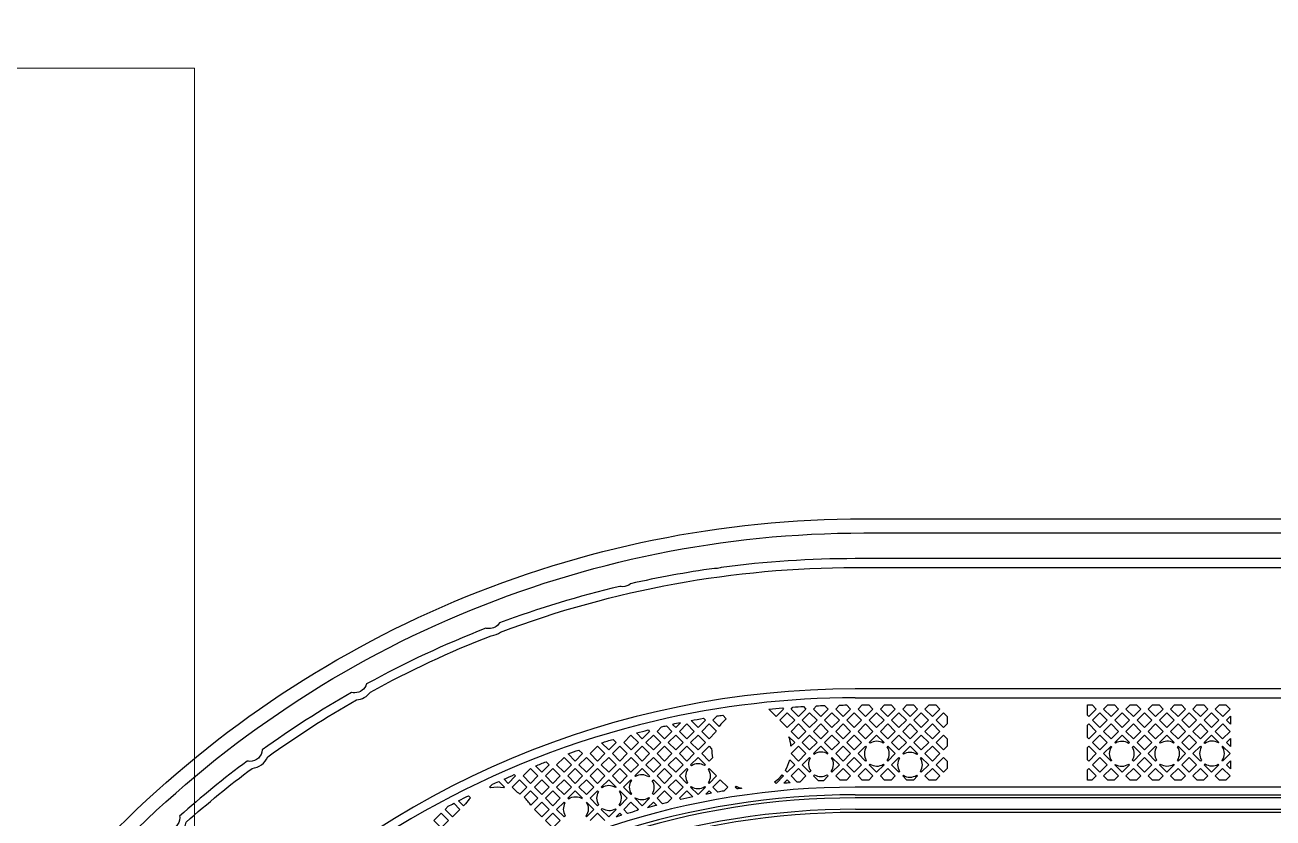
# Model space of a CAD drawing. Extents: x 3664 to 3837, y -413 to -292.
# Drawn here: x 3788.28 to 3806.16, y -324.83 to -313.47 of the extents above; entities that cross this region are included whole.
import ezdxf

# ---------------------------------------------------------------- set-up
doc = ezdxf.new("R2010")
doc.units = 0
doc.layers.add('gbr-dxf_layer0', color=7, linetype='Continuous')
doc.layers.add('gbr-outline-dxf_layer1', color=2, linetype='Continuous')
doc.layers.add('備註', color=1, linetype='Continuous', lineweight=9)
doc.styles.get("Standard").update_dxf_attribs({"font": 'PMingLiU.ttf'})
doc.dimstyles.get("Standard").update_dxf_attribs({"dimtxt": 1, "dimasz": 0.5, "dimexe": 0.18, "dimexo": 0.0625, "dimgap": 0.09, "dimtad": 0, "dimzin": 0, "dimdsep": 46, "dimtxsty": 'Standard', "dimcen": 0.09, "dimadec": 0, "dimazin": 0, "dimtfac": 1, "dimtdec": 4, "dimtofl": 0, "dimtmove": 0, "dimatfit": 3, "dimfxl": 1, "dimtolj": 1, "dimtzin": 0, "dimarcsym": 0})

msp = doc.modelspace()

# ---------------------------------------------------------------- linework, layer by layer
at = {"layer": 'gbr-dxf_layer0'}
for p, q in [((3805.489, -323.431), (3805.546, -323.374)), ((3805.546, -323.488), (3805.489, -323.431)), ((3805.546, -323.374), (3805.546, -323.488)), ((3805.489, -323.751), (3805.546, -323.693)), ((3805.546, -323.808), (3805.489, -323.751)), ((3805.546, -323.693), (3805.546, -323.808)), ((3805.489, -324.07), (3805.546, -324.013)), ((3805.546, -324.013), (3805.546, -324.127)), ((3805.546, -324.127), (3805.489, -324.07)), ((3818.003, -324.391), (3800.174, -324.391))]:
    msp.add_line(p, q, dxfattribs=at)
at = {"layer": 'gbr-dxf_layer0', "color": 1}
for p, q in [((3818.001, -324.544), (3800.174, -324.544)), ((3800.175, -324.499), (3818.001, -324.499)), ((3800.176, -324.708), (3818.044, -324.708)), ((3818.045, -324.753), (3800.174, -324.753))]:
    msp.add_line(p, q, dxfattribs=at)
at = {"layer": 'gbr-dxf_layer0', "linetype": 'Continuous'}
for points in [[(3739.213, -329.411), (3739.213, -321.546, -0.414216), (3740.01, -320.749), (3771.018, -320.749, -0.202307), (3781.688, -325.251, 0.202311), (3782.908, -325.766), (3788.408, -325.766, 0.202315), (3789.628, -325.251, -0.202307), (3800.298, -320.749), (3821.83, -320.749, -0.414217), (3822.626, -321.546), (3822.626, -324.478)], [(3821.66, -321.117), (3800.173, -321.117, 0.033096), (3798.256, -321.244, -0.105831), (3798.184, -321.259, -0.037598), (3798.157, -321.257, 0.021035), (3796.955, -321.478, -0.17451), (3796.842, -321.519, -0.05845), (3796.801, -321.514, 0.03098), (3795.08, -322.039, -0.254803), (3794.931, -322.12, -0.066912), (3794.884, -322.114, 0.032461), (3793.177, -322.912, -0.33044), (3793.007, -323.039, -0.06382), (3792.962, -323.033, 0.026194), (3791.683, -323.856, -0.39372), (3791.506, -324.021, -0.058461), (3791.465, -324.017, 0.021471), (3790.499, -324.806, -0.028786), (3790.501, -324.827, -0.414223), (3790.323, -325.004, -0.052153)], [(3739.719, -322.115), (3739.719, -321.548, -0.377394), (3739.986, -321.244), (3770.894, -321.244, -0.202308), (3781.209, -325.596, 0.202304), (3782.784, -326.261), (3788.284, -326.261, 0.118898), (3789.286, -326.019, 0.264777), (3789.524, -325.877, 0.049743), (3789.858, -325.596, -0.012228), (3790.362, -325.104, 0.308379), (3790.595, -324.892, -0.021115), (3791.536, -324.122, 0.268033), (3791.762, -323.956, -0.026221), (3793.032, -323.14, 0.214143), (3793.232, -323.028, -0.03315), (3794.961, -322.221, 0.130853), (3795.095, -322.17, -0.090345), (3800.174, -321.244), (3821.478, -321.244)], [(3820.193, -322.147), (3820.193, -322.744, -0.414254), (3820.143, -322.794), (3819.781, -322.794), (3819.781, -322.842), (3819.453, -322.842), (3819.453, -322.794), (3819.418, -322.794, 0.064068), (3819.205, -322.822, 0.013699), (3819.053, -322.866, 0.036904), (3819.019, -322.863, 0.080213), (3818.947, -322.875, 0.02431), (3818.686, -322.984), (3800.174, -322.984, 0.202298), (3791.105, -326.81, -0.202305), (3788.284, -328), (3782.784, -328, -0.202305), (3779.963, -326.81, 0.202298), (3770.894, -322.984), (3742.709, -322.984)], [(3800.175, -323.111), (3818.715, -323.111, -0.020329), (3818.922, -323.02)], [(3799.575, -323.91), (3799.581, -323.916, -0.155086), (3799.683, -323.884, -0.149932), (3799.783, -323.914)], [(3798.456, -324.39), (3798.468, -324.378, 0.038713), (3798.551, -324.406)], [(3796.058, -324.55), (3796.068, -324.56, -0.156658), (3796.172, -324.527, -0.140555), (3796.266, -324.554)], [(3797.849, -324.53, 0.003932), (3797.675, -324.568), (3797.657, -324.55)], [(3798.551, -324.406, 0.001571), (3798.482, -324.416), (3798.456, -324.39)], [(3796.321, -324.607, -0.14615), (3796.35, -324.705, -0.156657), (3796.316, -324.808)]]:
    msp.add_lwpolyline(points, format="xyb", dxfattribs=at)
for points in [[(3798.939, -323.274, -0.003928), (3799.133, -323.256), (3799.147, -323.271), (3799.042, -323.377)], [(3799.255, -323.271), (3799.282, -323.245, -0.003028), (3799.431, -323.235), (3799.467, -323.271), (3799.361, -323.377)], [(3799.575, -323.271), (3799.621, -323.225, -0.002344), (3799.736, -323.22), (3799.787, -323.271), (3799.681, -323.377)], [(3799.895, -323.271), (3799.951, -323.215, -0.001994), (3800.049, -323.213), (3800.107, -323.271), (3800.001, -323.377)], [(3797.823, -323.437, -0.003672), (3798.002, -323.404), (3798.029, -323.431), (3797.923, -323.537)], [(3797.976, -323.591), (3798.082, -323.485), (3798.184, -323.586, 0.00871), (3798.175, -323.604), (3798.082, -323.697)], [(3798.136, -323.431), (3798.196, -323.371, -0.00165), (3798.276, -323.359), (3798.328, -323.411, 0.06608), (3798.225, -323.52)], [(3797.041, -323.614, -0.003523), (3797.21, -323.571), (3797.229, -323.591), (3797.123, -323.697)], [(3797.337, -323.591), (3797.402, -323.526, -0.00141), (3797.469, -323.511), (3797.549, -323.591), (3797.443, -323.697)], [(3800.374, -323.751), (3800.48, -323.645), (3800.586, -323.751), (3800.576, -323.76, 0.290821), (3800.386, -323.762)], [(3803.891, -323.751), (3803.997, -323.645), (3804.103, -323.751), (3804.089, -323.764, 0.288713), (3803.9, -323.759)], [(3804.53, -323.751), (3804.636, -323.645), (3804.742, -323.751), (3804.733, -323.759, 0.291941), (3804.542, -323.762)], [(3805.17, -323.751), (3805.276, -323.645), (3805.381, -323.751), (3805.375, -323.757, 0.296233), (3805.182, -323.763)], [(3796.542, -323.755, -0.003444), (3796.706, -323.706), (3796.75, -323.751), (3796.644, -323.857)], [(3797.976, -323.91), (3798.082, -323.804), (3798.118, -323.84, 0.057189), (3798.13, -323.969), (3798.082, -324.016)], [(3800.214, -323.91), (3800.32, -323.804), (3800.332, -323.816, 0.286687), (3800.332, -324.005), (3800.32, -324.016)], [(3800.631, -323.813), (3800.64, -323.804), (3800.746, -323.91), (3800.64, -324.016), (3800.632, -324.008, 0.145303), (3800.661, -323.911, 0.147045)], [(3800.854, -323.91), (3800.96, -323.804), (3801.066, -323.91), (3801.055, -323.921, 0.293523), (3800.863, -323.92)], [(3803.731, -323.91), (3803.837, -323.804), (3803.844, -323.811, 0.307289), (3803.842, -324.011), (3803.837, -324.016)], [(3804.142, -323.819), (3804.157, -323.804), (3804.263, -323.91), (3804.157, -324.016), (3804.143, -324.003, 0.134622), (3804.168, -323.912, 0.138333)], [(3804.37, -323.91), (3804.476, -323.804), (3804.489, -323.817, 0.284442), (3804.489, -324.004), (3804.476, -324.016)], [(3804.788, -323.812), (3804.796, -323.804), (3804.902, -323.91), (3804.796, -324.016), (3804.788, -324.009, 0.146884), (3804.818, -323.911, 0.147574)], [(3805.01, -323.91), (3805.116, -323.804), (3805.13, -323.818, 0.276747), (3805.131, -324.001), (3805.116, -324.016)], [(3805.429, -324.01, 0.308645), (3805.43, -323.809), (3805.435, -323.804), (3805.541, -323.91), (3805.435, -324.016)], [(3796.061, -323.913, -0.003366), (3796.218, -323.859), (3796.27, -323.91), (3796.164, -324.016)], [(3797.817, -324.07), (3797.923, -323.964), (3798.029, -324.07), (3798.016, -324.082, 0.284501), (3797.829, -324.083)], [(3799.415, -324.07), (3799.521, -323.964), (3799.529, -323.973, 0.287105), (3799.536, -324.161), (3799.521, -324.176)], [(3799.829, -324.164, 0.298123), (3799.836, -323.969), (3799.841, -323.964), (3799.947, -324.07), (3799.841, -324.176)], [(3800.694, -324.07), (3800.8, -323.964), (3800.809, -323.973, 0.296345), (3800.809, -324.167), (3800.8, -324.176)], [(3801.108, -324.165, 0.289042), (3801.109, -323.975), (3801.12, -323.964), (3801.226, -324.07), (3801.12, -324.176)], [(3795.595, -324.087, -0.003315), (3795.748, -324.027), (3795.791, -324.07), (3795.685, -324.176)], [(3797.017, -324.23), (3797.123, -324.124), (3797.229, -324.23), (3797.216, -324.244, 0.288766), (3797.026, -324.239)], [(3797.657, -324.23), (3797.763, -324.124), (3797.775, -324.136, 0.290763), (3797.772, -324.327), (3797.763, -324.336)], [(3798.071, -324.135), (3798.082, -324.124), (3798.188, -324.23), (3798.082, -324.336), (3798.074, -324.328, 0.140402), (3798.101, -324.234, 0.148097)], [(3799.255, -324.23), (3799.361, -324.124), (3799.467, -324.23), (3799.38, -324.317, 0.000859), (3799.344, -324.32)], [(3799.895, -324.23), (3800.001, -324.124), (3800.107, -324.23), (3800.047, -324.29, 0.002027), (3799.956, -324.291)], [(3800.374, -324.07), (3800.385, -324.06, 0.294529), (3800.577, -324.062), (3800.586, -324.07), (3800.48, -324.176)], [(3803.891, -324.07), (3803.897, -324.064, 0.296586), (3804.091, -324.059), (3804.103, -324.07), (3803.997, -324.176)], [(3804.53, -324.07), (3804.542, -324.059, 0.293398), (3804.734, -324.062), (3804.742, -324.07), (3804.636, -324.176)], [(3805.17, -324.07), (3805.184, -324.056, 0.289042), (3805.373, -324.062), (3805.382, -324.07), (3805.276, -324.176)], [(3794.939, -324.39), (3794.979, -324.35, -0.002036), (3795.07, -324.309), (3795.151, -324.39), (3795.142, -324.4, 0.084058), (3794.952, -324.402)], [(3795.145, -324.276, -0.003255), (3795.292, -324.211), (3795.311, -324.23), (3795.205, -324.336)], [(3795.259, -324.39), (3795.365, -324.284), (3795.471, -324.39), (3795.372, -324.489, 0.018032), (3795.337, -324.468)], [(3796.538, -324.39), (3796.644, -324.284), (3796.75, -324.39), (3796.743, -324.396, 0.299855), (3796.548, -324.4)], [(3796.857, -324.39), (3796.963, -324.284), (3796.97, -324.291, 0.306679), (3796.969, -324.49), (3796.963, -324.496)], [(3797.268, -324.299), (3797.283, -324.284), (3797.389, -324.39), (3797.283, -324.496), (3797.27, -324.483, 0.134942), (3797.295, -324.392, 0.138598)], [(3798.136, -324.39), (3798.242, -324.284), (3798.348, -324.39), (3798.292, -324.446, 0.001916), (3798.207, -324.461)], [(3799.02, -324.315, 0.066084), (3799.129, -324.212), (3799.147, -324.23), (3799.042, -324.336)], [(3799.575, -324.23), (3799.591, -324.214, 0.27316), (3799.772, -324.215), (3799.787, -324.23), (3799.719, -324.298, 0.001633), (3799.646, -324.301)], [(3800.854, -324.23), (3800.863, -324.22, 0.291845), (3801.055, -324.219), (3801.066, -324.23), (3801.007, -324.289), (3800.913, -324.289)], [(3794.495, -324.585, -0.003188), (3794.636, -324.514), (3794.667, -324.545, 0.048509), (3794.594, -324.628), (3794.566, -324.656)], [(3795.432, -324.536), (3795.525, -324.444), (3795.631, -324.55), (3795.531, -324.65, 0.06633)], [(3796.378, -324.55), (3796.484, -324.444), (3796.496, -324.455, 0.282683), (3796.498, -324.642), (3796.484, -324.656)], [(3796.795, -324.647, 0.30267), (3796.798, -324.45), (3796.804, -324.444), (3796.91, -324.55), (3796.804, -324.656)], [(3797.017, -324.55), (3797.024, -324.543, 0.296525), (3797.218, -324.538), (3797.229, -324.55), (3797.123, -324.656)], [(3797.337, -324.55), (3797.443, -324.444), (3797.549, -324.55), (3797.487, -324.612, 0.001633), (3797.416, -324.629)], [(3797.817, -324.39), (3797.825, -324.382, 0.300886), (3798.021, -324.382), (3798.029, -324.39), (3797.923, -324.496)], [(3794.3, -324.71), (3794.347, -324.663, -0.001797), (3794.424, -324.622), (3794.512, -324.71), (3794.406, -324.816)], [(3795.898, -324.71), (3796.004, -324.604), (3796.017, -324.617, 0.275454), (3796.021, -324.799), (3796.004, -324.816)], [(3796.538, -324.71), (3796.552, -324.696, 0.285486), (3796.739, -324.699), (3796.75, -324.71), (3796.644, -324.816)], [(3796.858, -324.71), (3796.963, -324.604), (3797.069, -324.71), (3797.052, -324.727, 0.003159), (3796.915, -324.767)]]:
    msp.add_lwpolyline(points, format="xyb", close=True, dxfattribs=at)
for points in [[(3800.214, -323.271), (3800.273, -323.213), (3800.368, -323.213), (3800.426, -323.271), (3800.32, -323.377)], [(3800.534, -323.271), (3800.592, -323.213), (3800.688, -323.213), (3800.746, -323.271), (3800.64, -323.377)], [(3800.854, -323.271), (3800.912, -323.213), (3801.007, -323.213), (3801.065, -323.271), (3800.96, -323.377)], [(3801.173, -323.271), (3801.232, -323.213), (3801.327, -323.213), (3801.385, -323.271), (3801.279, -323.377)], [(3803.501, -323.361), (3803.501, -323.213), (3803.565, -323.213), (3803.623, -323.271), (3803.517, -323.377)], [(3803.731, -323.271), (3803.789, -323.213), (3803.885, -323.213), (3803.943, -323.271), (3803.837, -323.377)], [(3804.051, -323.271), (3804.109, -323.213), (3804.204, -323.213), (3804.263, -323.271), (3804.157, -323.377)], [(3804.37, -323.271), (3804.429, -323.213), (3804.524, -323.213), (3804.582, -323.271), (3804.476, -323.377)], [(3804.69, -323.271), (3804.748, -323.213), (3804.844, -323.213), (3804.902, -323.271), (3804.796, -323.377)], [(3805.01, -323.271), (3805.068, -323.213), (3805.164, -323.213), (3805.222, -323.271), (3805.116, -323.377)], [(3805.33, -323.271), (3805.388, -323.213), (3805.483, -323.213), (3805.542, -323.271), (3805.436, -323.377)], [(3797.657, -323.591), (3797.763, -323.485), (3797.869, -323.591), (3797.763, -323.697)], [(3799.095, -323.431), (3799.201, -323.325), (3799.307, -323.431), (3799.201, -323.537)], [(3799.255, -323.591), (3799.361, -323.485), (3799.467, -323.591), (3799.361, -323.697)], [(3799.415, -323.431), (3799.521, -323.325), (3799.627, -323.431), (3799.521, -323.537)], [(3799.575, -323.591), (3799.681, -323.485), (3799.787, -323.591), (3799.681, -323.697)], [(3799.735, -323.431), (3799.841, -323.325), (3799.947, -323.431), (3799.841, -323.537)], [(3799.895, -323.591), (3800.001, -323.485), (3800.107, -323.591), (3800.001, -323.697)], [(3800.054, -323.431), (3800.16, -323.325), (3800.266, -323.431), (3800.16, -323.537)], [(3800.214, -323.591), (3800.32, -323.485), (3800.426, -323.591), (3800.32, -323.697)], [(3800.374, -323.431), (3800.48, -323.325), (3800.586, -323.431), (3800.48, -323.537)], [(3800.534, -323.591), (3800.64, -323.485), (3800.746, -323.591), (3800.64, -323.697)], [(3800.694, -323.431), (3800.8, -323.325), (3800.906, -323.431), (3800.8, -323.537)], [(3800.854, -323.591), (3800.96, -323.485), (3801.066, -323.591), (3800.96, -323.697)], [(3801.013, -323.431), (3801.119, -323.325), (3801.225, -323.431), (3801.12, -323.537)], [(3801.173, -323.591), (3801.279, -323.485), (3801.385, -323.591), (3801.279, -323.697)], [(3801.333, -323.431), (3801.439, -323.325), (3801.491, -323.377), (3801.491, -323.485), (3801.439, -323.537)], [(3803.501, -323.68), (3803.501, -323.501), (3803.517, -323.485), (3803.623, -323.591), (3803.517, -323.697)], [(3803.571, -323.431), (3803.677, -323.325), (3803.783, -323.431), (3803.677, -323.537)], [(3803.731, -323.591), (3803.837, -323.485), (3803.943, -323.591), (3803.837, -323.697)], [(3803.891, -323.431), (3803.997, -323.325), (3804.103, -323.431), (3803.997, -323.537)], [(3804.051, -323.591), (3804.157, -323.485), (3804.263, -323.591), (3804.157, -323.697)], [(3804.211, -323.431), (3804.317, -323.325), (3804.423, -323.431), (3804.317, -323.537)], [(3804.37, -323.591), (3804.476, -323.485), (3804.582, -323.591), (3804.476, -323.697)], [(3804.53, -323.431), (3804.636, -323.325), (3804.742, -323.431), (3804.636, -323.537)], [(3804.69, -323.591), (3804.796, -323.485), (3804.902, -323.591), (3804.796, -323.697)], [(3804.85, -323.431), (3804.956, -323.325), (3805.062, -323.431), (3804.956, -323.537)], [(3805.01, -323.591), (3805.116, -323.485), (3805.222, -323.591), (3805.116, -323.697)], [(3805.17, -323.431), (3805.276, -323.325), (3805.382, -323.431), (3805.276, -323.537)], [(3805.329, -323.591), (3805.436, -323.485), (3805.541, -323.591), (3805.435, -323.697)], [(3796.858, -323.751), (3796.963, -323.645), (3797.069, -323.751), (3796.964, -323.857)], [(3797.177, -323.751), (3797.283, -323.645), (3797.389, -323.751), (3797.283, -323.857)], [(3797.497, -323.751), (3797.603, -323.645), (3797.709, -323.751), (3797.603, -323.857)], [(3797.817, -323.751), (3797.923, -323.645), (3798.028, -323.751), (3797.923, -323.856)], [(3799.415, -323.751), (3799.521, -323.645), (3799.627, -323.751), (3799.521, -323.857)], [(3799.735, -323.751), (3799.841, -323.645), (3799.947, -323.751), (3799.841, -323.856)], [(3800.054, -323.751), (3800.16, -323.645), (3800.266, -323.751), (3800.16, -323.857)], [(3800.694, -323.751), (3800.8, -323.645), (3800.906, -323.751), (3800.8, -323.857)], [(3801.014, -323.751), (3801.12, -323.645), (3801.226, -323.751), (3801.12, -323.857)], [(3801.333, -323.751), (3801.439, -323.645), (3801.491, -323.696), (3801.491, -323.805), (3801.439, -323.857)], [(3803.571, -323.751), (3803.677, -323.645), (3803.783, -323.751), (3803.677, -323.857)], [(3804.211, -323.751), (3804.317, -323.645), (3804.422, -323.751), (3804.316, -323.856)], [(3804.85, -323.751), (3804.956, -323.645), (3805.062, -323.751), (3804.956, -323.857)], [(3796.378, -323.91), (3796.484, -323.804), (3796.59, -323.91), (3796.484, -324.016)], [(3796.698, -323.91), (3796.804, -323.804), (3796.91, -323.91), (3796.804, -324.016)], [(3797.017, -323.91), (3797.123, -323.805), (3797.229, -323.91), (3797.123, -324.016)], [(3797.337, -323.91), (3797.443, -323.804), (3797.549, -323.91), (3797.443, -324.016)], [(3797.657, -323.91), (3797.763, -323.804), (3797.869, -323.91), (3797.763, -324.016)], [(3799.255, -323.91), (3799.361, -323.804), (3799.467, -323.91), (3799.361, -324.017)], [(3799.895, -323.91), (3800.001, -323.804), (3800.107, -323.91), (3800.001, -324.016)], [(3801.173, -323.91), (3801.279, -323.804), (3801.385, -323.91), (3801.279, -324.016)], [(3803.501, -324), (3803.501, -323.821), (3803.517, -323.804), (3803.623, -323.91), (3803.517, -324.016)], [(3795.898, -324.07), (3796.004, -323.964), (3796.11, -324.07), (3796.004, -324.176)], [(3796.218, -324.07), (3796.324, -323.964), (3796.43, -324.07), (3796.324, -324.176)], [(3796.538, -324.07), (3796.644, -323.964), (3796.75, -324.07), (3796.644, -324.176)], [(3796.857, -324.07), (3796.964, -323.964), (3797.069, -324.07), (3796.963, -324.176)], [(3797.177, -324.07), (3797.283, -323.964), (3797.389, -324.07), (3797.283, -324.176)], [(3797.497, -324.07), (3797.603, -323.964), (3797.709, -324.07), (3797.603, -324.176)], [(3800.055, -324.07), (3800.16, -323.964), (3800.266, -324.07), (3800.16, -324.176)], [(3801.333, -324.07), (3801.439, -323.964), (3801.491, -324.016), (3801.491, -324.125), (3801.439, -324.176)], [(3803.571, -324.07), (3803.677, -323.964), (3803.783, -324.07), (3803.677, -324.176)], [(3804.21, -324.07), (3804.316, -323.964), (3804.422, -324.07), (3804.316, -324.176)], [(3804.85, -324.07), (3804.956, -323.964), (3805.062, -324.07), (3804.956, -324.176)], [(3795.419, -324.23), (3795.525, -324.124), (3795.631, -324.23), (3795.525, -324.336)], [(3795.738, -324.23), (3795.845, -324.124), (3795.951, -324.23), (3795.844, -324.336)], [(3796.058, -324.23), (3796.164, -324.124), (3796.27, -324.23), (3796.164, -324.336)], [(3796.378, -324.23), (3796.484, -324.124), (3796.59, -324.23), (3796.484, -324.336)], [(3796.698, -324.23), (3796.804, -324.124), (3796.91, -324.23), (3796.804, -324.336)], [(3797.337, -324.23), (3797.443, -324.124), (3797.549, -324.23), (3797.443, -324.336)], [(3800.214, -324.23), (3800.32, -324.124), (3800.426, -324.23), (3800.367, -324.289), (3800.274, -324.289)], [(3800.534, -324.23), (3800.64, -324.124), (3800.746, -324.23), (3800.687, -324.289), (3800.593, -324.289)], [(3801.173, -324.23), (3801.279, -324.124), (3801.385, -324.23), (3801.326, -324.289), (3801.232, -324.289)], [(3803.501, -324.289), (3803.501, -324.141), (3803.517, -324.124), (3803.623, -324.23), (3803.564, -324.289)], [(3803.731, -324.23), (3803.837, -324.124), (3803.943, -324.23), (3803.884, -324.289), (3803.79, -324.289)], [(3804.051, -324.23), (3804.157, -324.124), (3804.263, -324.23), (3804.204, -324.289), (3804.11, -324.289)], [(3804.37, -324.23), (3804.476, -324.124), (3804.582, -324.23), (3804.523, -324.289), (3804.429, -324.289)], [(3804.69, -324.23), (3804.796, -324.124), (3804.902, -324.23), (3804.843, -324.289), (3804.749, -324.289)], [(3805.01, -324.23), (3805.116, -324.124), (3805.222, -324.23), (3805.163, -324.289), (3805.069, -324.289)], [(3805.329, -324.23), (3805.435, -324.124), (3805.541, -324.23), (3805.482, -324.289), (3805.389, -324.289)], [(3795.579, -324.39), (3795.685, -324.284), (3795.791, -324.39), (3795.685, -324.496)], [(3795.898, -324.39), (3796.004, -324.284), (3796.11, -324.39), (3796.004, -324.496)], [(3796.218, -324.39), (3796.324, -324.284), (3796.43, -324.39), (3796.324, -324.496)], [(3797.497, -324.39), (3797.603, -324.284), (3797.709, -324.39), (3797.603, -324.496)], [(3795.739, -324.55), (3795.844, -324.444), (3795.95, -324.55), (3795.844, -324.656)], [(3795.579, -324.71), (3795.685, -324.604), (3795.791, -324.71), (3795.685, -324.816)], [(3794.14, -324.87), (3794.246, -324.764), (3794.352, -324.869), (3794.246, -324.975)], [(3795.738, -324.869), (3795.844, -324.763), (3795.95, -324.869), (3795.844, -324.975)]]:
    msp.add_lwpolyline(points, close=True, dxfattribs=at)
for points in [[(3797.673, -323.467), (3797.603, -323.537), (3797.557, -323.491)], [(3799.225, -323.669), (3799.307, -323.751), (3799.254, -323.804)], [(3799.787, -323.91), (3799.681, -323.804), (3799.575, -323.91)], [(3799.237, -324), (3799.307, -324.07), (3799.201, -324.176), (3799.173, -324.149)], [(3799.15, -324.335), (3799.201, -324.284), (3799.244, -324.327)], [(3796.27, -324.55), (3796.164, -324.444), (3796.058, -324.55)], [(3797.657, -324.55), (3797.763, -324.444), (3797.849, -324.53)], [(3798.033, -324.493), (3798.082, -324.444), (3798.116, -324.477)], [(3796.316, -324.808), (3796.324, -324.816), (3796.43, -324.71), (3796.324, -324.604)], [(3797.201, -324.685), (3797.283, -324.604), (3797.331, -324.651)], [(3796.378, -324.87), (3796.484, -324.763), (3796.59, -324.87)], [(3796.749, -324.818), (3796.804, -324.764), (3796.832, -324.792)]]:
    msp.add_lwpolyline(points, dxfattribs=at)
at = {"layer": 'gbr-dxf_layer0'}
for centre, radius, start, end in [((3800.174, -335.646), 12.535, 90.0016, 103.2416), ((3800.175, -335.646), 12.535, 103.2496, 135.7477), ((3800.174, -335.646), 12.433, 101.6071, 102.1508), ((3798.687, -323.853), 0.569, 4.9603, 18.9172), ((3798.687, -323.853), 0.569, 328.7314, 345.0461), ((3800.175, -335.646), 11.357, 94.7006, 95.1794), ((3800.175, -335.646), 11.255, 90.0178, 126.005), ((3800.175, -335.646), 11.357, 100.4462, 100.8696), ((3800.175, -335.646), 11.357, 104.5059, 105.1799), ((3800.175, -335.646), 11.357, 107.1188, 107.5597)]:
    msp.add_arc(centre, radius, start, end, dxfattribs=at)
at = {"layer": 'gbr-dxf_layer0', "color": 1}
for radius, start, end in [(11.147, 90.0037, 126.0065), (11.102, 90.0093, 126.0096), (10.938, 90.0039, 126.0107), (10.893, 90.014, 126.0079)]:
    msp.add_arc((3800.175, -335.646), radius, start, end, dxfattribs=at)
at = {"layer": 'gbr-outline-dxf_layer1', "linetype": 'Continuous'}
msp.add_lwpolyline([(3739.01, -333.146), (3739.01, -321.546, -0.414215), (3740.01, -320.546), (3771.018, -320.546, -0.202312), (3781.834, -325.109, 0.202309), (3782.908, -325.562), (3788.408, -325.562, 0.202214), (3789.482, -325.109, -0.202322), (3800.299, -320.546), (3821.83, -320.546, -0.414215), (3822.83, -321.546), (3822.83, -333.146, -0.414215), (3821.83, -334.146), (3800.713, -334.146, 0.196009), (3798.965, -334.859, -0.196007), (3788.408, -339.162), (3782.908, -339.162, -0.196007), (3772.351, -334.859, 0.196013), (3770.603, -334.146), (3740.01, -334.146, -0.414215)], format="xyb", close=True, dxfattribs=at)
at = {"layer": '備註', "color": 1, "linetype": 'Continuous'}
msp.add_lwpolyline([(3776.137, -314.093), (3790.714, -314.093), (3790.714, -340.974), (3776.137, -340.974)], close=True, dxfattribs=at)
msp.add_lwpolyline([(3776.137, -314.093), (3790.714, -314.093), (3790.714, -340.974), (3776.137, -340.974)], close=True, dxfattribs=at)

# ---------------------------------------------------------------- leaders
at = {"layer": '備註', "color": 1, "linetype": 'Continuous', "path_type": 1}
msp.add_leader([(3783.425, -314.093), (3792.678, -308.896)], dimstyle='Standard', override={"dimasz": 2, "dimgap": 0.09, "dimtad": 0, "dimdec": 3}, dxfattribs=at)

doc.saveas('drawing.dxf')
